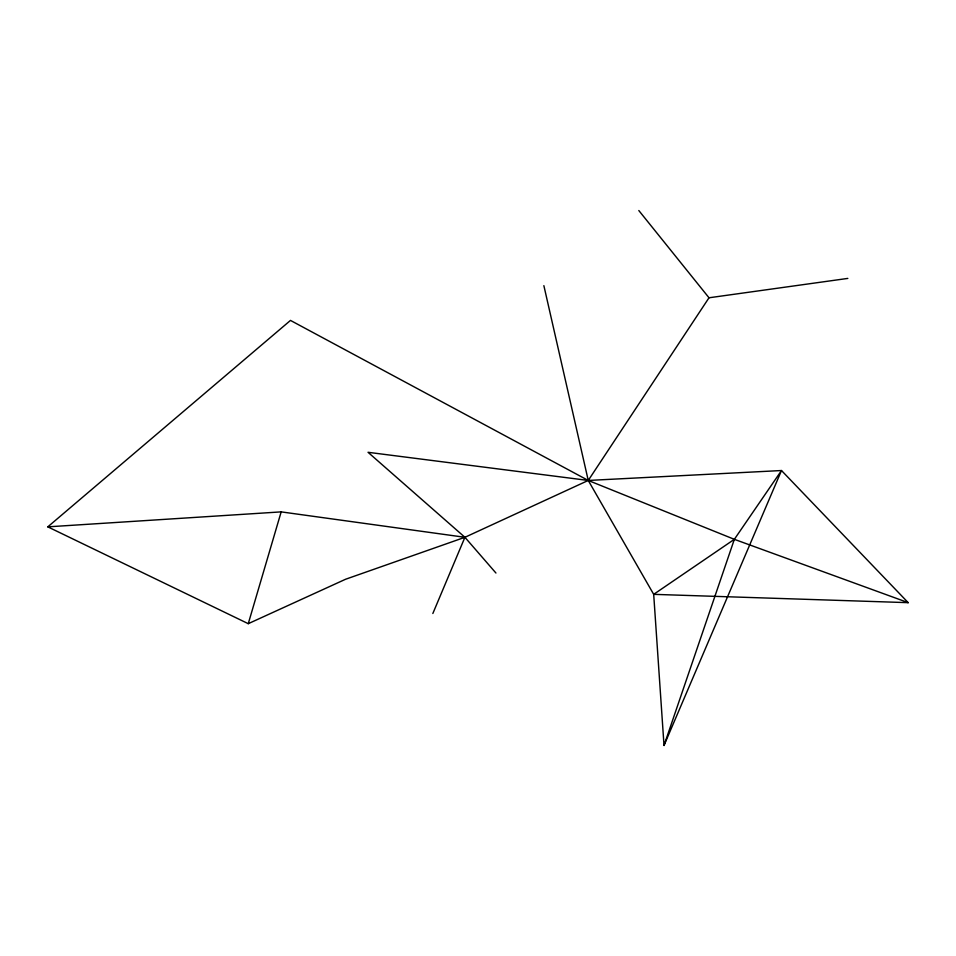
<?xml version="1.0" encoding="UTF-8"?>
<svg xmlns="http://www.w3.org/2000/svg" width="956" height="956" viewBox="0 0 956 956"><rect width="100%" height="100%" fill="white"/><g stroke="black" fill="none" stroke-linecap="round" stroke-linejoin="round"><path stroke-width="1.43" d="M908.2 602.662L734.351 539.327L588.251 480.45L290.481 320.415L47.8 526.852L248.261 623.682L281.172 511.878L464.915 537.296L588.251 480.45L781.494 470.531L908.2 602.662L653.689 594.345L588.251 480.45L543.868 285.653M664.014 745.465L734.351 539.327L781.494 470.531L664.014 745.465L653.689 594.345L734.351 539.327M432.841 613.501L464.915 537.296L368.036 452.296L588.251 480.45L709.005 297.782L847.829 278.411M248.261 623.682L345.546 579.264L464.915 537.296L495.937 573.026M47.8 526.852L281.172 511.878M638.811 210.535L709.005 297.782"/></g></svg>
